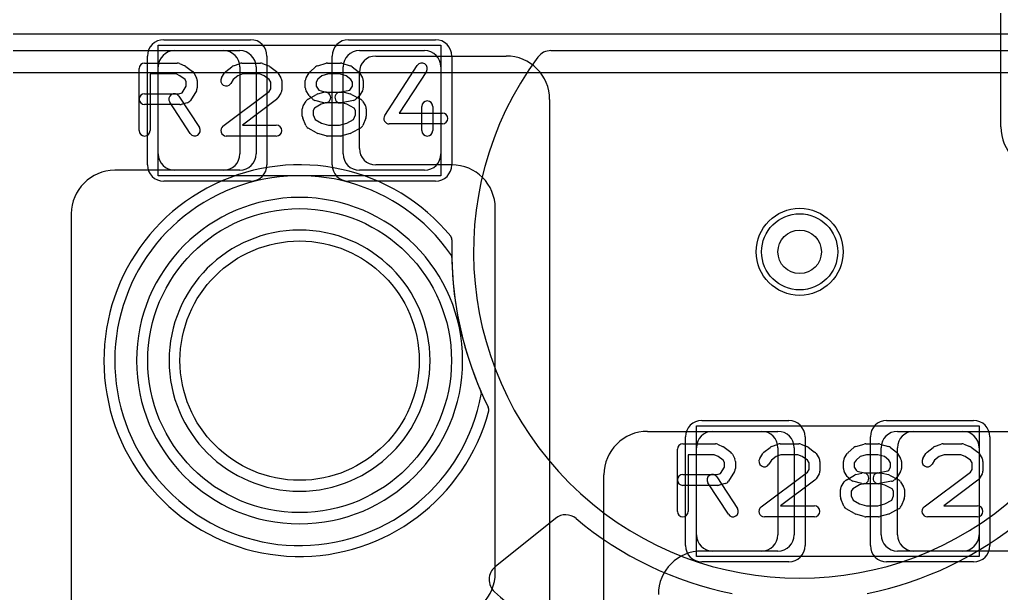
# Model space of a CAD drawing. Extents: x -1 to 20.9, y -0.5 to 20.
# Drawn here: x 6.412 to 10.928, y 11.931 to 14.567 of the extents above; entities that cross this region are included whole.
import ezdxf

# ---------------------------------------------------------------- set-up
doc = ezdxf.new("R2010")
doc.units = 0
for name, color, linetype in [('Hole', 1, 'CONTINUOUS'), ('L1', 3, 'CONTINUOUS'), ('L4', 3, 'CONTINUOUS'), ('MetalMask-A', 176, 'CONTINUOUS'), ('MetalMask-B', 176, 'CONTINUOUS'), ('PartsArea-A', 111, 'CONTINUOUS'), ('PartsArea-B', 111, 'CONTINUOUS'), ('PartsSilk-A', 221, 'CONTINUOUS'), ('Resist-A', 2, 'CONTINUOUS'), ('Resist-B', 2, 'CONTINUOUS')]:
    doc.layers.add(name, color=color, linetype=linetype)

msp = doc.modelspace()

# ---------------------------------------------------------------- linework, layer by layer
at = {"layer": 'Hole'}
for centre, radius in [((10, 13.5), 0.1), ((7.7, 13), 0.55)]:
    msp.add_circle(centre, radius, dxfattribs=at)
at = {"layer": 'L1'}
for p, q in [((10.925, 14.075), (10.925, 14.7)), ((4.44997, 14.425), (7.35003, 14.425)), ((7.125, 14.425), (7.425, 14.425)), ((7.975, 14.425), (8.275, 14.425)), ((8.04997, 14.4), (8.65, 14.4)), ((7.05, 13.95), (7.05, 14.35)), ((7.425, 14.35003), (7.425, 13.94997)), ((7.5, 14.35), (7.5, 13.95)), ((7.9, 13.95), (7.9, 14.35)), ((7.975, 13.97497), (7.975, 14.32503)), ((8.35, 14.35), (8.35, 13.95)), ((8.85, 14.2), (8.85, 11.53284)), ((7.35003, 13.875), (6.85, 13.875)), ((7.425, 13.875), (7.125, 13.875)), ((8.275, 13.875), (7.975, 13.875)), ((8.4, 13.9), (8.04997, 13.9)), ((8.6, 12.025), (8.6, 13.7)), ((6.65, 13.675), (6.65, 11.325)), ((9.3, 12.675), (9.82503, 12.675)), ((9.6, 12.675), (9.9, 12.675)), ((10.45, 12.675), (10.75, 12.675)), ((10.52497, 12.675), (11.29216, 12.675)), ((9.525, 12.2), (9.525, 12.6)), ((9.9, 12.60003), (9.9, 12.19997)), ((9.975, 12.6), (9.975, 12.2)), ((10.375, 12.2), (10.375, 12.6)), ((10.45, 12.19997), (10.45, 12.60003)), ((10.825, 12.6), (10.825, 12.2)), ((9.1, 11.43284), (9.1, 12.475)), ((9.82503, 12.125), (9.55, 12.125)), ((9.9, 12.125), (9.6, 12.125)), ((10.75, 12.125), (10.45, 12.125)), ((11.19216, 12.125), (10.52497, 12.125))]:
    msp.add_line(p, q, dxfattribs=at)
msp.add_circle((10, 13.5), 0.2, dxfattribs=at)
for centre, radius, start, end in [((7.125, 14.35), 0.075, 90, 180), ((7.35003, 14.35003), 0.07497, 0, 90), ((7.425, 14.35), 0.075, 0, 90), ((7.975, 14.35), 0.075, 90, 180), ((8.275, 14.35), 0.075, 0, 90), ((8.04997, 14.32503), 0.07497, 90, 180), ((8.65, 14.2), 0.2, 0, 90), ((11.125, 14.075), 0.2, 180, -90), ((8.04997, 13.97497), 0.07497, 180, -90), ((7.125, 13.95), 0.075, 180, -90), ((7.35003, 13.94997), 0.07497, -90, 0), ((7.425, 13.95), 0.075, -90, 0), ((7.975, 13.95), 0.075, 180, -90), ((8.275, 13.95), 0.075, -90, 0), ((6.85, 13.675), 0.2, 90, 180), ((8.4, 13.7), 0.2, 0, 90), ((9.3, 12.475), 0.2, 90, 180), ((9.6, 12.6), 0.075, 90, 180), ((9.82503, 12.60003), 0.07497, 0, 90), ((9.9, 12.6), 0.075, 0, 90), ((10.45, 12.6), 0.075, 90, 180), ((10.52497, 12.60003), 0.07497, 90, 180), ((10.75, 12.6), 0.075, 0, 90), ((9.6, 12.2), 0.075, 180, -90), ((9.82503, 12.19997), 0.07497, -90, 0), ((9.9, 12.2), 0.075, -90, 0), ((10.45, 12.2), 0.075, 180, -90), ((10.52497, 12.19997), 0.07497, 180, -90), ((10.75, 12.2), 0.075, -90, 0), ((9.55, 11.925), 0.2, 90, 180), ((8.4, 12.025), 0.2, -90, 0)]:
    msp.add_arc(centre, radius, start, end, dxfattribs=at)
at = {"layer": 'L4'}
for p, q in [((4.1, 14.325), (13.49394, 14.325)), ((8.87647, 12.27519), (8.59942, 12.05229))]:
    msp.add_line(p, q, dxfattribs=at)
msp.add_circle((10, 13.5), 0.2, dxfattribs=at)
for centre, radius, start, end in [((7.7, 13), 0.85, 35.0716, -10.54185), ((7.7, 13), 0.75, 90, -90), ((7.7, 13), 0.75, -90, 90), ((7.7, 13), 0.6, 90, -90), ((7.7, 13), 0.6, -90, 90), ((8.37521, 13.47405), 0.025, 0.91702, 35.06338), ((10, 13.5), 1.6, -179.08502, -156.38584), ((8.51107, 12.84906), 0.025, -10.53237, 23.62282), ((8.92348, 12.21675), 0.075, 50.00858, 128.81371), ((10.00001, 13.49999), 1.6, -129.99392, -101.21147), ((9.99998, 13.49996), 1.59999, -78.81107, -50.00511), ((8.64643, 11.99385), 0.075, 128.81371, -131.94633), ((10.00001, 13.49999), 2.1, -131.94629, -99.25967), ((9.99997, 13.5), 2.10001, -80.76302, -48.05369)]:
    msp.add_arc(centre, radius, start, end, dxfattribs=at)
at = {"layer": 'MetalMask-A'}
for p, q in [((7.125, 14.425), (7.425, 14.425)), ((7.975, 14.425), (8.275, 14.425)), ((7.05, 13.95), (7.05, 14.35)), ((7.5, 14.35), (7.5, 13.95)), ((7.9, 13.95), (7.9, 14.35)), ((8.35, 14.35), (8.35, 13.95)), ((7.425, 13.875), (7.125, 13.875)), ((8.275, 13.875), (7.975, 13.875)), ((9.6, 12.675), (9.9, 12.675)), ((10.45, 12.675), (10.75, 12.675)), ((9.525, 12.2), (9.525, 12.6)), ((9.975, 12.6), (9.975, 12.2)), ((10.375, 12.2), (10.375, 12.6)), ((10.825, 12.6), (10.825, 12.2)), ((9.9, 12.125), (9.6, 12.125)), ((10.75, 12.125), (10.45, 12.125))]:
    msp.add_line(p, q, dxfattribs=at)
for centre, start, end in [((7.125, 14.35), 90, 180), ((7.425, 14.35), 0, 90), ((7.975, 14.35), 90, 180), ((8.275, 14.35), 0, 90), ((7.125, 13.95), 180, -90), ((7.425, 13.95), -90, 0), ((7.975, 13.95), 180, -90), ((8.275, 13.95), -90, 0), ((9.6, 12.6), 90, 180), ((9.9, 12.6), 0, 90), ((10.45, 12.6), 90, 180), ((10.75, 12.6), 0, 90), ((9.6, 12.2), 180, -90), ((9.9, 12.2), -90, 0), ((10.45, 12.2), 180, -90), ((10.75, 12.2), -90, 0)]:
    msp.add_arc(centre, 0.075, start, end, dxfattribs=at)
at = {"layer": 'MetalMask-B'}
for centre, radius, start, end in [((7.7, 13), 0.85, 35.0716, -10.54185), ((7.7, 13), 0.6, 90, -90), ((7.7, 13), 0.6, -90, 90), ((8.37521, 13.47405), 0.025, 0.91702, 35.06338), ((10, 13.5), 1.6, -179.08502, -156.38584), ((8.51107, 12.84906), 0.025, -10.53237, 23.62282)]:
    msp.add_arc(centre, radius, start, end, dxfattribs=at)
at = {"layer": 'PartsArea-A'}
for p, q in [((20, 14.5), (0, 14.5)), ((7.05, 14.45), (8.35, 14.45)), ((7.05, 13.85), (7.05, 14.45)), ((8.35, 14.45), (8.35, 13.85)), ((8.35, 13.85), (7.05, 13.85)), ((9.525, 12.1), (9.525, 12.7)), ((9.525, 12.7), (10.825, 12.7)), ((10.825, 12.7), (10.825, 12.1)), ((10.825, 12.1), (9.525, 12.1))]:
    msp.add_line(p, q, dxfattribs=at)
at = {"layer": 'PartsArea-B'}
msp.add_line((20, 14.5), (0, 14.5), dxfattribs=at)
at = {"layer": 'PartsSilk-A'}
for p, q in [((6.9875, 14.36759), (7.1375, 14.36759)), ((7.14765, 14.36544), (7.17265, 14.35433)), ((7.39563, 14.35497), (7.42618, 14.36608)), ((7.43472, 14.36759), (7.52083, 14.36759)), ((7.53011, 14.3658), (7.55789, 14.35469)), ((7.78341, 14.35552), (7.8223, 14.36663)), ((7.82917, 14.36759), (7.8875, 14.36759)), ((7.89437, 14.36663), (7.93326, 14.35552)), ((6.9625, 14.05741), (6.9625, 14.34259)), ((7.1322, 14.31759), (7.0125, 14.31759)), ((7.0125, 14.31759), (7.0125, 14.05741)), ((7.14993, 14.30971), (7.1322, 14.31759)), ((7.1772, 14.3517), (7.20776, 14.32948)), ((7.21542, 14.32044), (7.22653, 14.29822)), ((7.3413, 14.30029), (7.35519, 14.32251)), ((7.36077, 14.32878), (7.38855, 14.351)), ((7.43912, 14.31759), (7.41658, 14.30939)), ((7.51602, 14.31759), (7.43912, 14.31759)), ((7.53643, 14.30943), (7.51602, 14.31759)), ((7.56331, 14.3517), (7.59387, 14.32948)), ((7.60037, 14.32251), (7.61426, 14.30029)), ((7.73019, 14.30029), (7.74408, 14.32251)), ((7.74867, 14.32795), (7.77367, 14.35017)), ((7.83267, 14.31759), (7.80263, 14.30901)), ((7.884, 14.31759), (7.83267, 14.31759)), ((7.9147, 14.30882), (7.884, 14.31759)), ((7.94201, 14.351), (7.96979, 14.32878)), ((7.97537, 14.32251), (7.98926, 14.30029)), ((8.09157, 14.12663), (8.24157, 14.35626)), ((8.28343, 14.32892), (8.15869, 14.13796)), ((7.17343, 14.29263), (7.14993, 14.30971)), ((7.17917, 14.28114), (7.17343, 14.29263)), ((7.17917, 14.26087), (7.17917, 14.28114)), ((7.22917, 14.28704), (7.22917, 14.2537)), ((7.39533, 14.2924), (7.3837, 14.27379)), ((7.41658, 14.30939), (7.39533, 14.2924)), ((7.56054, 14.29189), (7.53643, 14.30943)), ((7.56806, 14.27987), (7.56054, 14.29189)), ((7.56806, 14.24976), (7.56806, 14.27987)), ((7.61806, 14.28704), (7.61806, 14.24259)), ((7.72639, 14.2537), (7.72639, 14.28704)), ((7.78457, 14.29296), (7.77639, 14.27987)), ((7.77639, 14.27987), (7.77639, 14.26087)), ((7.80263, 14.30901), (7.78457, 14.29296)), ((7.93523, 14.2924), (7.9147, 14.30882)), ((7.94306, 14.27987), (7.93523, 14.2924)), ((7.94306, 14.26087), (7.94306, 14.27987)), ((7.99306, 14.28704), (7.99306, 14.2537)), ((6.9875, 14.22685), (7.14533, 14.22685)), ((7.14533, 14.22685), (7.16042, 14.23087)), ((7.16042, 14.23087), (7.17917, 14.26087)), ((7.22537, 14.24045), (7.19759, 14.19601)), ((7.34747, 14.07739), (7.56043, 14.23756)), ((7.56043, 14.23756), (7.56806, 14.24976)), ((7.61426, 14.22934), (7.60037, 14.20712)), ((7.74408, 14.21823), (7.73019, 14.24045)), ((7.73899, 14.20134), (7.77788, 14.22356)), ((7.77639, 14.26087), (7.78497, 14.24715)), ((7.78384, 14.22601), (7.81162, 14.23342)), ((7.78497, 14.24715), (7.78932, 14.2428)), ((7.78932, 14.2428), (7.82134, 14.23426)), ((7.82134, 14.23426), (7.89861, 14.23426)), ((7.8826, 14.23377), (7.93074, 14.2434)), ((7.90505, 14.23342), (7.93283, 14.22601)), ((7.93074, 14.2434), (7.93448, 14.24715)), ((7.93448, 14.24715), (7.94306, 14.26087)), ((7.93815, 14.22391), (7.97982, 14.20169)), ((7.98926, 14.24045), (7.97537, 14.21823)), ((7.19714, 14.04373), (7.10269, 14.18817)), ((7.14453, 14.21553), (7.23898, 14.07109)), ((7.18283, 14.1851), (7.15505, 14.17769)), ((7.5942, 14.20039), (7.43733, 14.08241)), ((7.7163, 14.17066), (7.73019, 14.19288)), ((7.75871, 14.20269), (7.7476, 14.2138)), ((7.79986, 14.17853), (7.76925, 14.16104)), ((7.81162, 14.1851), (7.76995, 14.19621)), ((7.8245, 14.1851), (7.79986, 14.17853)), ((7.89533, 14.18426), (7.81806, 14.18426)), ((7.94796, 14.19586), (7.8924, 14.18475)), ((7.91717, 14.17844), (7.89533, 14.18426)), ((7.9504, 14.16072), (7.91717, 14.17844)), ((7.97185, 14.2138), (7.96074, 14.20269)), ((7.98926, 14.19287), (8.00314, 14.17065)), ((7.14861, 14.17685), (6.9875, 14.17685)), ((7.7125, 14.12407), (7.7125, 14.15741)), ((7.76925, 14.16104), (7.7625, 14.15024)), ((7.7625, 14.15024), (7.7625, 14.12907)), ((7.95694, 14.15024), (7.9504, 14.16072)), ((7.95694, 14.12907), (7.95694, 14.15024)), ((8.00694, 14.15741), (8.00694, 14.12407)), ((8.15869, 14.13796), (8.35694, 14.13796)), ((8.2625, 14.05741), (8.2625, 14.16852)), ((8.3125, 14.16852), (8.3125, 14.05741)), ((7.72831, 14.08112), (7.71442, 14.11445)), ((7.7625, 14.12907), (7.77119, 14.10822)), ((7.77119, 14.10822), (7.80006, 14.09173)), ((7.80006, 14.09173), (7.83267, 14.08241)), ((7.884, 14.08241), (7.91697, 14.09183)), ((7.91697, 14.09183), (7.94842, 14.1086)), ((7.94842, 14.1086), (7.95694, 14.12907)), ((8.00502, 14.11446), (7.99114, 14.08113)), ((8.35694, 14.08796), (8.1125, 14.08796)), ((7.43733, 14.08241), (7.59306, 14.08241)), ((7.77788, 14.04681), (7.73899, 14.06903)), ((7.8223, 14.03337), (7.78341, 14.04448)), ((7.83267, 14.08241), (7.884, 14.08241)), ((7.93326, 14.04448), (7.89437, 14.03337)), ((7.97982, 14.06868), (7.93815, 14.04646)), ((7.59306, 14.03241), (7.3625, 14.03241)), ((7.8875, 14.03241), (7.82917, 14.03241)), ((9.4625, 12.61759), (9.6125, 12.61759)), ((9.62265, 12.61544), (9.64765, 12.60433)), ((9.6522, 12.6017), (9.68276, 12.57948)), ((9.83577, 12.57878), (9.86355, 12.601)), ((9.87063, 12.60497), (9.90118, 12.61608)), ((9.90972, 12.61759), (9.99583, 12.61759)), ((10.00511, 12.6158), (10.03289, 12.60469)), ((10.03831, 12.6017), (10.06887, 12.57948)), ((10.22367, 12.57795), (10.24867, 12.60017)), ((10.25841, 12.60552), (10.2973, 12.61663)), ((10.30417, 12.61759), (10.3625, 12.61759)), ((10.36937, 12.61663), (10.40826, 12.60552)), ((10.41701, 12.601), (10.44479, 12.57878)), ((10.58577, 12.57878), (10.61355, 12.601)), ((10.62063, 12.60497), (10.65118, 12.61608)), ((10.65972, 12.61759), (10.74583, 12.61759)), ((10.75511, 12.6158), (10.78289, 12.60469)), ((10.78831, 12.6017), (10.81887, 12.57948)), ((9.4375, 12.30741), (9.4375, 12.59259)), ((9.6072, 12.56759), (9.4875, 12.56759)), ((9.4875, 12.56759), (9.4875, 12.30741)), ((9.62493, 12.55971), (9.6072, 12.56759)), ((9.64843, 12.54263), (9.62493, 12.55971)), ((9.69042, 12.57044), (9.70153, 12.54822)), ((9.8163, 12.55029), (9.83019, 12.57251)), ((9.89158, 12.55939), (9.87033, 12.5424)), ((9.91412, 12.56759), (9.89158, 12.55939)), ((9.99102, 12.56759), (9.91412, 12.56759)), ((10.01143, 12.55943), (9.99102, 12.56759)), ((10.03554, 12.54189), (10.01143, 12.55943)), ((10.07537, 12.57251), (10.08926, 12.55029)), ((10.20519, 12.55029), (10.21908, 12.57251)), ((10.27763, 12.55901), (10.25957, 12.54296)), ((10.30767, 12.56759), (10.27763, 12.55901)), ((10.359, 12.56759), (10.30767, 12.56759)), ((10.3897, 12.55882), (10.359, 12.56759)), ((10.41023, 12.5424), (10.3897, 12.55882)), ((10.45037, 12.57251), (10.46426, 12.55029)), ((10.5663, 12.55029), (10.58019, 12.57251)), ((10.64158, 12.55939), (10.62033, 12.5424)), ((10.66412, 12.56759), (10.64158, 12.55939)), ((10.74102, 12.56759), (10.66412, 12.56759)), ((10.76143, 12.55943), (10.74102, 12.56759)), ((10.78554, 12.54189), (10.76143, 12.55943)), ((10.82537, 12.57251), (10.83926, 12.55029)), ((9.63542, 12.48087), (9.65417, 12.51087)), ((9.65417, 12.53114), (9.64843, 12.54263)), ((9.65417, 12.51087), (9.65417, 12.53114)), ((9.70417, 12.53704), (9.70417, 12.5037)), ((9.87033, 12.5424), (9.8587, 12.52379)), ((10.04306, 12.52987), (10.03554, 12.54189)), ((10.04306, 12.49976), (10.04306, 12.52987)), ((10.09306, 12.53704), (10.09306, 12.49259)), ((10.20139, 12.5037), (10.20139, 12.53704)), ((10.25957, 12.54296), (10.25139, 12.52987)), ((10.25139, 12.52987), (10.25139, 12.51087)), ((10.25139, 12.51087), (10.25997, 12.49715)), ((10.40948, 12.49715), (10.41806, 12.51087)), ((10.41806, 12.52987), (10.41023, 12.5424)), ((10.41806, 12.51087), (10.41806, 12.52987)), ((10.46806, 12.53704), (10.46806, 12.5037)), ((10.62033, 12.5424), (10.6087, 12.52379)), ((10.79306, 12.52987), (10.78554, 12.54189)), ((10.79306, 12.49976), (10.79306, 12.52987)), ((10.84306, 12.53704), (10.84306, 12.49259)), ((9.4625, 12.47685), (9.62033, 12.47685)), ((9.61953, 12.46553), (9.71398, 12.32109)), ((9.62033, 12.47685), (9.63542, 12.48087)), ((9.70037, 12.49045), (9.67259, 12.44601)), ((9.82247, 12.32739), (10.03543, 12.48756)), ((10.03543, 12.48756), (10.04306, 12.49976)), ((10.08926, 12.47934), (10.07537, 12.45712)), ((10.21908, 12.46823), (10.20519, 12.49045)), ((10.21399, 12.45134), (10.25288, 12.47356)), ((10.23371, 12.45269), (10.2226, 12.4638)), ((10.25884, 12.47601), (10.28662, 12.48342)), ((10.25997, 12.49715), (10.26432, 12.4928)), ((10.26432, 12.4928), (10.29634, 12.48426)), ((10.29634, 12.48426), (10.37361, 12.48426)), ((10.3576, 12.48377), (10.40574, 12.4934)), ((10.38005, 12.48342), (10.40783, 12.47601)), ((10.40574, 12.4934), (10.40948, 12.49715)), ((10.41315, 12.47391), (10.45482, 12.45169)), ((10.44685, 12.4638), (10.43574, 12.45269)), ((10.46426, 12.49045), (10.45037, 12.46823)), ((10.57247, 12.32739), (10.78543, 12.48756)), ((10.78543, 12.48756), (10.79306, 12.49976)), ((10.83926, 12.47934), (10.82537, 12.45712)), ((9.62361, 12.42685), (9.4625, 12.42685)), ((9.67214, 12.29373), (9.57769, 12.43817)), ((9.65783, 12.4351), (9.63005, 12.42769)), ((10.0692, 12.45039), (9.91233, 12.33241)), ((10.1913, 12.42066), (10.20519, 12.44288)), ((10.27486, 12.42853), (10.24425, 12.41104)), ((10.28662, 12.4351), (10.24495, 12.44621)), ((10.2995, 12.4351), (10.27486, 12.42853)), ((10.37033, 12.43426), (10.29306, 12.43426)), ((10.42296, 12.44586), (10.3674, 12.43475)), ((10.39217, 12.42844), (10.37033, 12.43426)), ((10.4254, 12.41072), (10.39217, 12.42844)), ((10.46426, 12.44287), (10.47814, 12.42065)), ((10.8192, 12.45039), (10.66233, 12.33241)), ((10.1875, 12.37407), (10.1875, 12.40741)), ((10.24425, 12.41104), (10.2375, 12.40024)), ((10.2375, 12.40024), (10.2375, 12.37907)), ((10.2375, 12.37907), (10.24619, 12.35822)), ((10.42342, 12.3586), (10.43194, 12.37907)), ((10.43194, 12.40024), (10.4254, 12.41072)), ((10.43194, 12.37907), (10.43194, 12.40024)), ((10.48194, 12.40741), (10.48194, 12.37407)), ((9.91233, 12.33241), (10.06806, 12.33241)), ((10.20331, 12.33112), (10.18942, 12.36445)), ((10.24619, 12.35822), (10.27506, 12.34173)), ((10.27506, 12.34173), (10.30767, 12.33241)), ((10.30767, 12.33241), (10.359, 12.33241)), ((10.359, 12.33241), (10.39197, 12.34183)), ((10.39197, 12.34183), (10.42342, 12.3586)), ((10.48002, 12.36446), (10.46614, 12.33113)), ((10.66233, 12.33241), (10.81806, 12.33241)), ((10.06806, 12.28241), (9.8375, 12.28241)), ((10.25288, 12.29681), (10.21399, 12.31903)), ((10.2973, 12.28337), (10.25841, 12.29448)), ((10.3625, 12.28241), (10.30417, 12.28241)), ((10.40826, 12.29448), (10.36937, 12.28337)), ((10.45482, 12.31868), (10.41315, 12.29646)), ((10.81806, 12.28241), (10.5875, 12.28241))]:
    msp.add_line(p, q, dxfattribs=at)
for centre, start, end in [((6.9875, 14.34259), 90, 180), ((7.1375, 14.34259), 66.04914, 90), ((7.43472, 14.34259), 90, 109.98461), ((7.52083, 14.34259), 68.2071, 90), ((7.82917, 14.34259), 90, 105.94854), ((7.8875, 14.34259), 74.05146, 90), ((8.2625, 14.34259), -33.14974, 146.84644), ((7.1625, 14.33148), 53.98274, 66.03964), ((7.19306, 14.30926), 26.56505, 53.97932), ((7.37639, 14.30926), 128.66697, 147.98998), ((7.40417, 14.33148), 109.97919, 128.65478), ((7.54861, 14.33148), 53.98274, 68.20215), ((7.57917, 14.30926), 32.00538, 53.97932), ((7.76528, 14.30926), 131.62783, 147.99462), ((7.79028, 14.33148), 105.94854, 131.62783), ((7.92639, 14.33148), 51.33303, 74.05146), ((7.95417, 14.30926), 32.00538, 51.33303), ((7.20417, 14.28704), 0, 26.56505), ((7.3625, 14.28704), 147.99462, -32.01002), ((7.59306, 14.28704), 0, 32.01002), ((7.75139, 14.28704), 147.99462, 180), ((7.96806, 14.28704), 0, 32.00538), ((6.9875, 14.20185), 90, -90), ((7.12361, 14.20185), 33.18146, -146.81914), ((7.20417, 14.2537), -32.00538, 0), ((7.59306, 14.24259), -32.00538, 0), ((7.75139, 14.2537), 180, -147.99462), ((7.79028, 14.20185), 104.92551, 119.74171), ((7.81806, 14.20926), -75.07449, 104.93527), ((7.8875, 14.20926), 101.30544, -78.69205), ((7.89861, 14.20926), 75.07449, 90), ((7.92639, 14.20185), 61.9383, 75.06473), ((7.96806, 14.2537), -32.00538, 0), ((7.14861, 14.20185), -90, -75.06473), ((7.17639, 14.20926), -75.07449, -32.01002), ((7.57917, 14.22037), -53.0476, -32.01002), ((7.75139, 14.17963), 119.73351, 147.98998), ((7.76528, 14.23148), -147.99462, -135), ((7.77639, 14.22037), -135, -104.92551), ((7.81806, 14.20926), -104.92551, -90), ((7.94306, 14.22037), -78.69456, -45), ((7.95417, 14.23148), -45, -32.00538), ((7.96806, 14.17963), 31.98594, 61.9318), ((8.2875, 14.16852), 0, 180), ((7.7375, 14.15741), 147.99462, 180), ((7.98194, 14.15741), 0, 31.99147), ((8.35694, 14.11296), -90, 90), ((7.7375, 14.12407), 180, -157.37647), ((7.98194, 14.12407), -22.60576, 0), ((8.1125, 14.11296), 146.85026, -90), ((6.9875, 14.05741), 180, 0), ((7.21806, 14.05741), -146.81854, 33.18086), ((7.3625, 14.05741), 126.9524, -90), ((7.59306, 14.05741), -90, 90), ((7.75139, 14.09074), -157.37309, -119.74171), ((7.79028, 14.06852), -119.73351, -105.94345), ((7.92639, 14.06852), -74.05146, -61.9318), ((7.96806, 14.09074), -61.9383, -22.60888), ((8.2875, 14.05741), 180, 0), ((7.82917, 14.05741), -105.94854, -90), ((7.8875, 14.05741), -90, -74.05655), ((9.4625, 12.59259), 90, 180), ((9.6125, 12.59259), 66.04914, 90), ((9.6375, 12.58148), 53.98274, 66.03964), ((9.87917, 12.58148), 109.97919, 128.65478), ((9.90972, 12.59259), 90, 109.98461), ((9.99583, 12.59259), 68.2071, 90), ((10.02361, 12.58148), 53.98274, 68.20215), ((10.26528, 12.58148), 105.94854, 131.62783), ((10.30417, 12.59259), 90, 105.94854), ((10.3625, 12.59259), 74.05146, 90), ((10.40139, 12.58148), 51.33303, 74.05146), ((10.62917, 12.58148), 109.97919, 128.65478), ((10.65972, 12.59259), 90, 109.98461), ((10.74583, 12.59259), 68.2071, 90), ((10.77361, 12.58148), 53.98274, 68.20215), ((9.66806, 12.55926), 26.56505, 53.97932), ((9.85139, 12.55926), 128.66697, 147.98998), ((10.05417, 12.55926), 32.00538, 53.97932), ((10.24028, 12.55926), 131.62783, 147.99462), ((10.42917, 12.55926), 32.00538, 51.33303), ((10.60139, 12.55926), 128.66697, 147.98998), ((10.80417, 12.55926), 32.00538, 53.97932), ((9.67917, 12.53704), 0, 26.56505), ((9.8375, 12.53704), 147.99462, -32.01002), ((10.06806, 12.53704), 0, 32.01002), ((10.22639, 12.53704), 147.99462, 180), ((10.44306, 12.53704), 0, 32.00538), ((10.5875, 12.53704), 147.99462, -32.01002), ((10.81806, 12.53704), 0, 32.01002), ((9.4625, 12.45185), 90, -90), ((9.59861, 12.45185), 33.18146, -146.81914), ((9.67917, 12.5037), -32.00538, 0), ((10.06806, 12.49259), -32.00538, 0), ((10.22639, 12.5037), 180, -147.99462), ((10.24028, 12.48148), -147.99462, -135), ((10.26528, 12.45185), 104.92551, 119.74171), ((10.29306, 12.45926), -75.07449, 104.93527), ((10.3625, 12.45926), 101.30544, -78.69205), ((10.37361, 12.45926), 75.07449, 90), ((10.40139, 12.45185), 61.9383, 75.06473), ((10.42917, 12.48148), -45, -32.00538), ((10.44306, 12.5037), -32.00538, 0), ((10.81806, 12.49259), -32.00538, 0), ((9.62361, 12.45185), -90, -75.06473), ((9.65139, 12.45926), -75.07449, -32.01002), ((10.05417, 12.47037), -53.0476, -32.01002), ((10.2125, 12.40741), 147.99462, 180), ((10.22639, 12.42963), 119.73351, 147.98998), ((10.25139, 12.47037), -135, -104.92551), ((10.29306, 12.45926), -104.92551, -90), ((10.41806, 12.47037), -78.69456, -45), ((10.44306, 12.42963), 31.98594, 61.9318), ((10.45694, 12.40741), 0, 31.99147), ((10.80417, 12.47037), -53.0476, -32.01002), ((10.2125, 12.37407), 180, -157.37647), ((10.45694, 12.37407), -22.60576, 0), ((9.8375, 12.30741), 126.9524, -90), ((10.06806, 12.30741), -90, 90), ((10.22639, 12.34074), -157.37309, -119.74171), ((10.44306, 12.34074), -61.9383, -22.60888), ((10.5875, 12.30741), 126.9524, -90), ((10.81806, 12.30741), -90, 90), ((9.4625, 12.30741), 180, 0), ((9.69306, 12.30741), -146.81854, 33.18086), ((10.26528, 12.31852), -119.73351, -105.94345), ((10.30417, 12.30741), -105.94854, -90), ((10.3625, 12.30741), -90, -74.05655), ((10.40139, 12.31852), -74.05146, -61.9318)]:
    msp.add_arc(centre, 0.025, start, end, dxfattribs=at)
at = {"layer": 'Resist-A'}
for p, q in [((7.075, 14.475), (7.475, 14.475)), ((7.925, 14.475), (8.325, 14.475)), ((7, 13.9), (7, 14.4)), ((7.55, 14.4), (7.55, 13.9)), ((7.85, 13.9), (7.85, 14.4)), ((8.4, 14.4), (8.4, 13.9)), ((7.475, 13.825), (7.075, 13.825)), ((8.325, 13.825), (7.925, 13.825)), ((9.55, 12.725), (9.95, 12.725)), ((10.4, 12.725), (10.8, 12.725)), ((9.475, 12.15), (9.475, 12.65)), ((10.025, 12.65), (10.025, 12.15)), ((10.325, 12.15), (10.325, 12.65)), ((10.875, 12.65), (10.875, 12.15)), ((9.95, 12.075), (9.55, 12.075)), ((10.8, 12.075), (10.4, 12.075))]:
    msp.add_line(p, q, dxfattribs=at)
for centre, radius in [((7.7, 13), 0.6985), ((10, 13.5), 0.175)]:
    msp.add_circle(centre, radius, dxfattribs=at)
for centre, start, end in [((7.075, 14.4), 90, 180), ((7.475, 14.4), 0, 90), ((7.925, 14.4), 90, 180), ((8.325, 14.4), 0, 90), ((7.075, 13.9), 180, -90), ((7.475, 13.9), -90, 0), ((7.925, 13.9), 180, -90), ((8.325, 13.9), -90, 0), ((9.55, 12.65), 90, 180), ((9.95, 12.65), 0, 90), ((10.4, 12.65), 90, 180), ((10.8, 12.65), 0, 90), ((9.55, 12.15), 180, -90), ((9.95, 12.15), -90, 0), ((10.4, 12.15), 180, -90), ((10.8, 12.15), -90, 0)]:
    msp.add_arc(centre, 0.075, start, end, dxfattribs=at)
at = {"layer": 'Resist-B'}
msp.add_line((8.85627, 14.425), (11.14373, 14.425), dxfattribs=at)
for centre, radius in [((7.7, 13), 0.6985), ((10, 13.5), 0.175)]:
    msp.add_circle(centre, radius, dxfattribs=at)
for centre, radius, start, end in [((8.85627, 14.35), 0.075, 90, 143.38066), ((10, 13.5), 1.5, 143.38091, 36.6191), ((7.69998, 13), 0.90002, 39.41921, -14.88918), ((8.37595, 13.55563), 0.025, -1.97099, 39.41521), ((10, 13.5), 1.6, 178.03831, -153.5091), ((8.54562, 12.77516), 0.025, -14.88122, 26.49329)]:
    msp.add_arc(centre, radius, start, end, dxfattribs=at)

doc.saveas('drawing.dxf')
